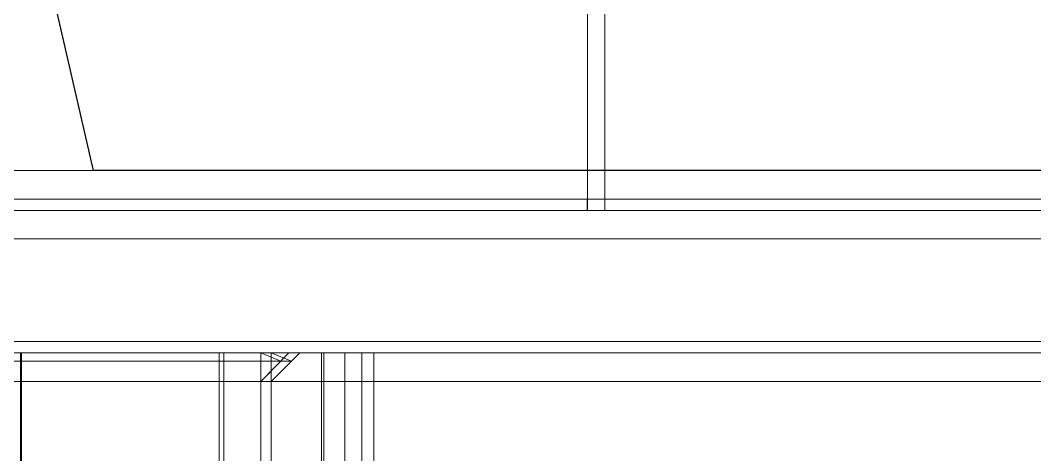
# Model space of a CAD drawing. Header units: millimetres. Extents: x 12318 to 17800, y 6541 to 10165.
# Drawn here: x 13494.04 to 13528.85, y 9601.71 to 9616.6 of the extents above; entities that cross this region are included whole.
import ezdxf

# ---------------------------------------------------------------- set-up
doc = ezdxf.new("R2010")
doc.units = ezdxf.units.MM
doc.layers.add('Equipment', color=123, linetype='Continuous')

# ---------------------------------------------------------------- blocks, each defined once
blk = doc.blocks.new('A$Ce64cb7e9')
at = {"layer": 'Equipment', "linetype": 'Continuous', "lineweight": 0, "extrusion": (-2.22045e-16, 1, 0)}
for p, q in [((678.06, 2051.4), (678.06, 1899)), ((675.01, 2021.43), (675.01, 1906)), ((552.46, 1906), (1269.41, 1906)), ((675.01, 1906), (675.01, 1899)), ((1273.91, 1901), (-334.98, 1901)), ((674.96, 1901), (674.96, 1899)), ((1270.91, 1899), (-331.98, 1899)), ((-292.54, 1894), (1231.46, 1894)), ((-292.54, 1894), (1231.46, 1894)), ((1272.88, 1876), (-333.96, 1876)), ((1271.46, 1874), (469.46, 1874)), ((575.37, 1874), (575.37, 1151)), ((575.56, 1151), (575.56, 1874)), ((575.56, 1874), (575.56, 1724)), ((610.31, 1874), (610.31, 1724)), ((611.11, 1151), (611.11, 1874)), ((622.53, 1874), (617.59, 1869)), ((617.59, 1874), (617.59, 1724)), ((617.63, 1724), (617.63, 1874)), ((621.12, 1872.54), (617.63, 1874)), ((617.63, 1874), (617.63, 1869)), ((619.46, 1869), (624.46, 1874)), ((619.46, 1874), (619.46, 1724)), ((619.46, 1874), (623, 1872.54)), ((619.46, 1874), (619.46, 1869)), ((628.25, 1874), (628.25, 1724)), ((628.69, 1151), (628.69, 1874)), ((632.4, 1874), (632.4, 1724)), ((635.36, 1874), (635.36, 1724)), ((637.46, 1874), (637.46, 1724)), ((623, 1872.54), (466.96, 1872.54)), ((617.63, 1869), (621.12, 1872.54)), ((619.46, 1869), (623, 1872.54)), ((1231.46, 1869), (-292.54, 1869)), ((617.59, 1729), (617.59, 1869)), ((619.46, 1869), (619.46, 1729))]:
    blk.add_line(p, q, dxfattribs=at)

msp = doc.modelspace()

# ---------------------------------------------------------------- linework, layer by layer
msp.add_lwpolyline([(13496.552, 9611.447), (13479.92, 9683.663), (13559.276, 9683.663), (13542.644, 9611.447)], close=True)

# ---------------------------------------------------------------- block references
at = {"xscale": 0.1953125, "yscale": 0.1953125, "zscale": 0.1953125}
msp.add_blockref('A$Ce64cb7e9', (13381.669, 9239.182), dxfattribs=at)

doc.saveas('drawing.dxf')
